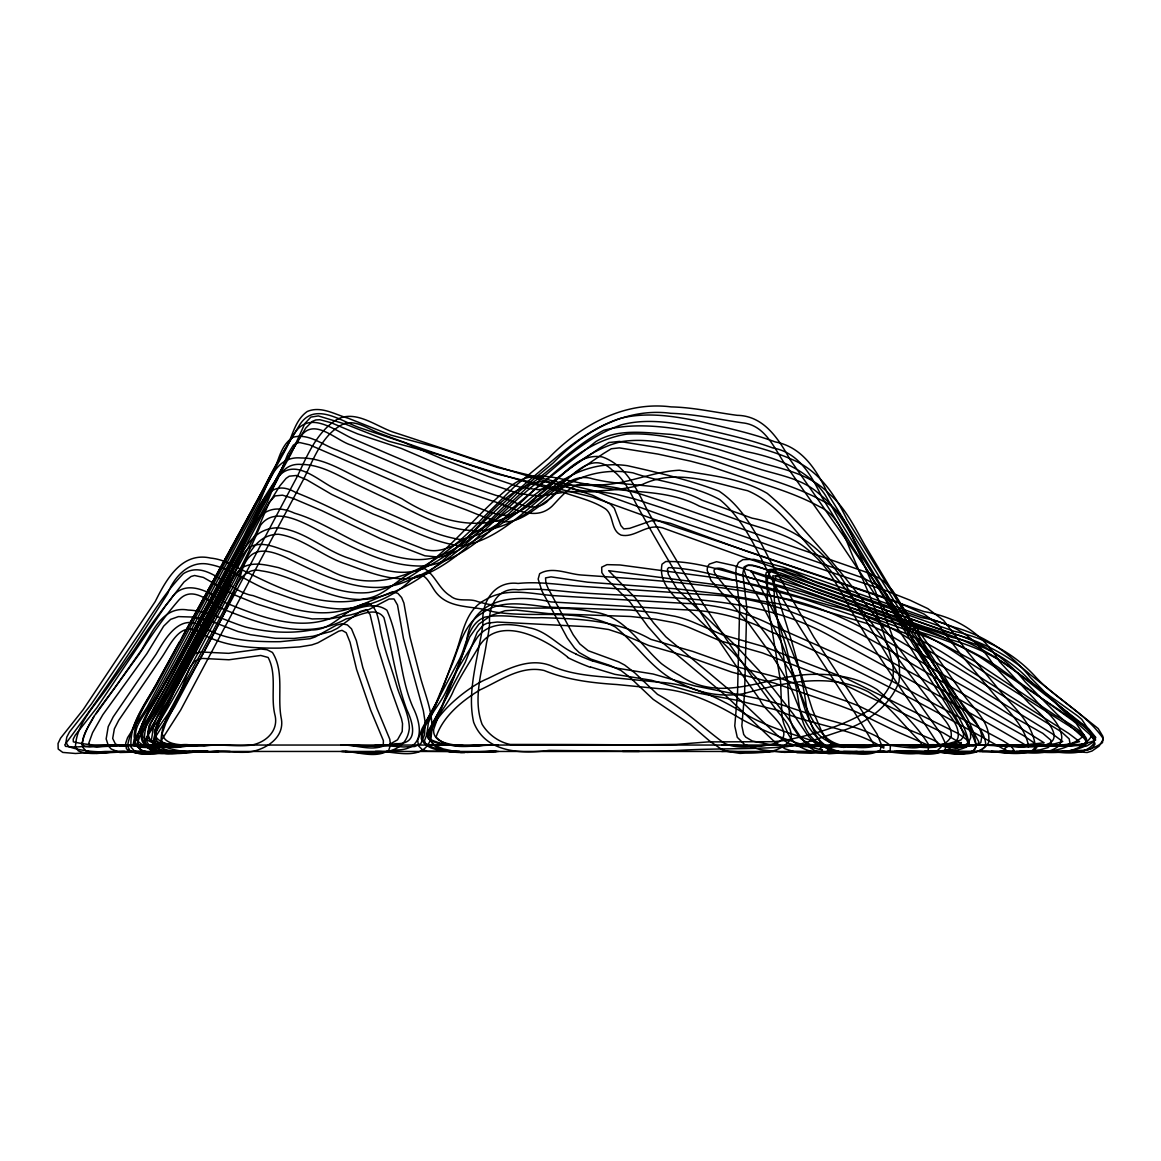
<?xml version="1.0" encoding="UTF-8"?>
<svg xmlns="http://www.w3.org/2000/svg" width="1161" height="1161" viewBox="0 0 1161 1161"><rect width="100%" height="100%" fill="white"/><g stroke="black" fill="none" stroke-linecap="round" stroke-linejoin="round"><path stroke-width="1.5" d="M182.437 636.765L266.217 483.818C276.521 463.5 287.986 443.836 299.944 424.462C314.907 401.372 341.61 421.501 360.215 427.93L404.13 442.544L445.708 460.351L488.897 476.692L520.505 487.301L538.341 489.695L568.6 485.153L599.453 485.516A190.941 190.723 -3.9 0 1 618.116 488.128L637.549 493.077L663.41 501.494L865.467 571.923L877.963 577.452L883.579 581.168L892.722 590.746L909.687 618.131L960.466 690.432C970.828 706.788 991.683 721.271 988.562 742.793C974.427 762.313 944.691 749.977 924.258 751.457M188.648 639.667L287.26 458.871L305.764 428.032L312.265 421.443L315.763 419.963L319.914 419.716L331.074 422.691L357.69 433.924L401.445 448.494L442.878 466.229L486.299 482.657L518.604 493.498L538.53 496.124L569.412 491.538L598.757 491.916A183.119 182.916 -4.1 0 1 616.636 494.412L635.328 499.172L660.914 507.502L862.841 577.888L878.921 586.058L886.83 594.374L903.592 621.483L954.487 693.944L975.182 720.691L980.029 729.224L981.887 736.016L980.798 742.605L976.996 745.246L973.208 746.131L930.861 745.043M179.447 641.917L158.418 680.07C147.65 701.142 128.915 722.447 131.062 747.191L134.371 750.906C149.914 756.943 166.879 750.935 183.003 751.457M167.605 677.879C155.951 699.633 141.105 720.807 134.531 744.593L135.198 745.899C149.261 750.209 164.412 744.419 178.896 745.043M94.056 716.206C89.484 726.046 80.53 735.856 82.895 747.365L85.885 750.935L96.581 753.344L131.701 751.457M96.116 713.754L140.249 652.627C152.207 634.269 164.688 616.215 179.157 599.715C194.497 583.359 212.84 606.492 228.253 611.136C265.027 625.721 308.899 639.943 346.123 618.871C357.559 616.883 375.264 605.302 383.914 617.608C391.837 648.012 395.683 679.707 406.698 709.415C413.461 723.593 419.121 744.752 395.727 743.635C377.673 747.103 359.315 745.347 341.087 745.043M194.424 745.26C183.293 745.173 171.088 749.527 160.479 745.391L161.539 740.036L180.652 710.097L303.558 479.261C313.905 458.784 322.381 433.155 345.02 423.243C356.732 420.645 367.413 428.293 377.746 432.589C438.655 455.431 500.87 475.473 563.724 492.496C577.83 497.459 592.894 500.681 605.578 508.924C614.198 515.586 610.41 530.301 621.091 535.105C630.467 537.209 638.739 531.07 647.345 528.473A25.281 25.266 -74.5 0 1 662.481 527.849L744.332 557.324L921.631 617.623C954.066 623.413 976.546 637.462 993.932 665.645L1029.212 703.421C1077.408 745.594 1048.789 750.645 1000.884 745.043M194.845 751.675C181.464 751.414 165.442 757.944 153.934 748.801L153.165 743.287L155.066 737.612L174.484 707.136L297.245 476.503C306.707 456.853 315.153 435.419 333.251 421.907C352.842 407.148 374.568 425.768 393.492 432.211C450.831 450.7 507.401 471.714 565.929 486.401L592.908 495.399L610.294 504.077L614.3 508.199L620.888 525.643L623.776 528.908L629.596 528.371L651.263 520.839L657.707 520.563L670.565 523.364L746.857 551.315L924.069 611.586C956.983 617.362 981.945 632.905 999.49 661.61L1034.625 699.241C1044.436 710.909 1060.037 720.647 1061.778 736.988A12.96 12.8 90 0 1 1057.294 747.162C1040.648 758.089 1019.373 750.209 1000.797 751.457M200.897 745.26C189.141 743.345 166.763 754.273 161.147 739.731C161.495 726.684 167.779 714.726 174.484 703.871C195.396 667.198 217.223 630.684 234.043 591.921C237.599 579.934 247.133 567.134 261.269 570.835C298.479 576.016 330.929 603.938 369.938 598.858C404.608 592.676 433.401 570.356 458.102 546.454C484.035 523.8 503.511 488.171 540.083 481.786C557.338 481.51 572.881 491.93 590.296 490.987C607.827 490.871 625.576 489.289 642.483 484.427C676.558 468.217 713.362 482.86 747.524 490.682C778.276 503.54 796.533 534.162 819.173 557.251C862.115 606.608 898.411 661.16 938.886 712.419C943.98 719.588 952.194 726.771 951.236 736.379C941.063 755.027 913.78 742.561 896.872 745.043M179.041 751.457C162.801 750.732 145.183 758.177 129.901 750.601L127.507 745.899C132.514 720.212 149.479 698.051 161.408 674.933L284.793 451.078C292.311 437.973 294.197 420.616 307.302 411.458C321.162 405.595 335.079 414.666 348.3 418.265L391.054 435.172L439.613 448.146L497.561 467.462L594.592 490.958L675.949 520.273L885.262 590.412L909.963 600.164L927.857 608.64L943.617 620.409L967.055 651.205L995.514 685.454C1010.114 704.379 1033.348 721.982 1035.322 747.074L1032.26 750.891C1016.238 756.696 998.852 750.877 982.279 751.457M863.581 745.043L829.273 747.321L818.824 745.318L814.717 742.909L807.592 735.348L793.993 715.016L758.902 670.289L737.104 647.083L677.095 589.164L668.315 574.274L667.415 569.151L668.591 567.613C698.356 568.629 727.366 578.86 756.203 585.971L800.495 597.944L887.497 626.896C916.305 635.967 942.543 650.929 966.779 668.751L1068.584 733.36L1079.527 741.603L1071.501 743.882L1057.076 745.464L1016.296 745.043M878.514 745.043L843.394 747.379L833.395 745.362L826.661 739.775L821.48 730.937L812.41 709.69L801.134 674.193L785.083 633.645L762.051 589.933L751.283 570.878L750.688 571.691C807.824 591.471 865.003 613.066 922.342 632.847C951.599 641.235 979.666 653.367 1004.25 671.537L1072.982 720.749L1076.232 723.477L1084.069 735.232C1067.365 752.618 1040.662 743.78 1019.474 745.043M863.74 751.457L828.939 753.75L815.864 751.182L810.378 747.974L801.874 739.006L788.275 718.659L757.683 679.098L732.04 651.481L700.068 620.743C685.57 604.692 657.068 589.004 662.031 564.173L665.761 561.532C697.151 560.734 727.773 572.721 758.133 579.803L802.643 591.834L889.979 620.888C919.294 630.162 946.055 645.298 970.727 663.453L1078.264 731.778L1085.999 738.846L1086.812 742.996L1084.505 746.378C1063.186 755.593 1038.776 750.804 1016.238 751.457M878.674 751.457L850.157 753.707L836.268 753.083L830.144 751.138L820.972 743.591L815.037 733.491L805.792 711.838L794.458 676.181L781.135 641.786L758.539 597.784L746.828 578.323L743.911 569.456L746.886 565.378L752.473 565.189L758.249 566.612L793.863 580.515L924.882 626.853C954.748 635.415 983.367 647.896 1008.474 666.385L1077.655 715.931L1081.762 719.37L1092.254 735.087C1076.929 759.715 1043.521 750.862 1019.416 751.457M466.838 752.415L493.048 751.457M124.503 745.043L89.47 746.987L84.869 746.508L81.792 744.651C86.277 722.069 103.518 703.856 116.506 685.324L141.352 650.16C152.178 632.701 162.511 605.331 188.126 610.047C208.661 610.846 226.584 621.353 245.813 627.071C267.277 632.324 289.786 633.993 311.612 629.988C334.789 630.234 347.183 605.113 368.632 603.212C376.57 607.421 377.833 617.159 379.662 625.082C382.796 646.024 390.952 665.717 396.772 685.977C400.893 700.039 409.049 713.246 409.354 728.208C405.857 759.483 367.486 752.967 345.281 751.457M182.872 745.043C168.185 744.506 153.005 749.614 138.652 745.594L137.52 744.332C138.377 721.75 154.355 702.492 164.601 683.031L291.106 453.835L304.85 423.518L310.872 417.104L318.288 415.914L345.731 424.244L388.688 441.238L437.363 454.241L495.457 473.601L592.154 496.995L673.482 526.296L894.913 601.021L924.04 614.067L938.306 624.705L961.279 654.964L989.811 689.315C1003.67 706.643 1023.073 722.606 1028.37 744.752L1025.25 746.494L1020.301 746.973L982.409 745.043M124.633 751.457C109.294 750.891 93.098 756.711 78.353 750.891L75.436 747.147C76.191 722.65 96.9 703.827 109.744 684.279L134.749 649.043C145.807 631.932 157.519 615.315 170.493 599.613C184.033 577.22 209.27 591.602 225.19 602.617C259.933 616.767 301.41 633.282 337.778 615.359C352.886 610.671 372.26 599.686 386.918 610.222C400.53 640.582 399.384 676.413 412.982 707.339C422.372 726.278 424.447 749.759 396.728 749.991C378.326 753.504 359.62 751.82 341.044 751.457M773.371 745.043C756.972 744.782 739.412 750.746 723.913 743.025C701.854 726.728 682.058 707.383 657.474 694.351L634.994 673.046L624.691 665.064L618.697 661.901L588.148 650.697L579.76 643.905L573.171 634.762L548.152 588.395L545.917 583.04L545.539 577.902L551.011 576.872L587.568 582.183L678.169 588.99L723.201 594.345L767.813 602.124C812.598 608.001 853.059 629.117 891.619 651.466C942.108 682.378 994.121 711.475 1044.145 742.808L1019.402 745.391L979.274 745.043M773.502 751.457L739.992 753.402L726.699 751.298L720.575 748.656L709.719 741.081L690.229 724.304L653.208 699.372L630.278 677.69L620.946 670.463L609.859 665.413L590.746 659.056L579.179 652.555L574.579 648.099L567.25 637.94L541.926 591.007L538.167 579.078L539.647 573.694C552.418 566.118 567.758 574.056 581.385 575C644.181 579.47 707.296 583.286 769.148 595.825C814.761 601.862 856.005 623.239 895.276 646.024L933.618 669.375L972.845 691.506L1010.868 715.423L1042.839 733.36L1050.763 740.108L1051.227 744.491L1048.165 747.51L1040.111 749.846L1019.721 751.82L979.231 751.457M131.585 745.043L96.871 746.915L89.876 745.565L88.846 743.04L92.59 732.635L102.778 714.799L146.823 653.716L163.672 626.142L170.623 619.364L178.446 616.607L192.595 617.057L208.414 620.177L237.932 631.511L250.341 634.661L275.346 638.303L294.096 638.434L312.817 636.301L331.175 631.41L337.416 628.304L360.331 611.47L366.426 609.656L370.069 614.459L377.659 646.866L390.502 687.936L401.445 718.615L402.533 723.651L402.199 731.459L397.512 739.818L388.209 745.173L378.37 746.508L345.368 745.043M838.01 745.043L810.755 746.828L798.55 746.407L788.275 743.156L779.089 736.945L729.079 689.707L665.819 636.794L653.658 622.993L635.082 597.668L608.654 570.675L740.921 587.945L784.967 599.032L866.062 623.225L883.1 631.192L949.567 670.55L1051.881 733.52L1062.707 741.56L1054.449 743.867L1040.038 745.464L999.49 745.043M838.126 751.457L811.046 753.242L797.418 752.763L784.996 748.816L774.547 741.777L724.333 694.365L660.856 641.249L648.056 626.737L629.683 601.674L604.91 577.177L601.848 572.634L601.688 567.178L606.971 564.638L620.047 564.972L735.813 580.485L768.002 587.713L830.855 605.752C860.823 612.573 889.036 624.85 914.36 642.28L953.384 665.195L1061.444 731.865L1069.194 738.918L1069.949 743.113L1067.54 746.436C1046.177 755.405 1022.014 750.964 999.447 751.457M174.121 745.043C160.537 744.201 145.981 749.832 132.964 745.377L134.037 740.05L153.281 710.184L277.319 479.914L287.739 454.285L293.312 445.214L296.244 443.168L299.64 442.53L309.479 444.808L418.802 492.148L462.136 508.358C477.04 513.684 491.553 521.899 507.792 521.797C524.917 519.765 537.195 506.356 551.402 497.938C572.329 475.705 603.401 467.796 633.021 472.861C661.625 482.642 693.335 484.993 719.864 499.68C740.297 516.616 752.299 540.91 764.04 564.144C795.604 627.39 839.185 684.25 874.204 745.072L873.914 746.204C859.691 750.18 844.41 744.448 829.781 745.043M207.863 745.043L163.643 746.857L155.182 745.377L153.281 743.969L151.481 739.586L153.949 724.116L157.881 714.595L174.077 686.282L256.218 532.797L269.367 502.089L275.113 495.921L282.457 495.166L292.746 498.272L321.466 510.463L380.793 538.878L424.955 555.8L438.423 557.077L445.04 555.916L457.536 550.749L480.378 536.803A352.639 352.349 -43 0 0 496.966 526.688A376.12 375.845 -43.8 0 0 507.792 519.46M174.237 751.457C158.564 750.195 140.176 758.801 126.418 748.787L125.678 743.258L127.594 737.598L147.142 707.18L270.992 477.215C278.437 464.008 279.279 445.664 293.283 437.175C309.16 433.053 322.831 445.258 337.082 450.105L421.603 486.27L463.776 502.045C478.085 506.893 491.785 515.136 507.27 515.339C520.897 513.67 530.722 503.003 542.027 496.284C565.059 474.544 595.143 460.844 627.433 465.706C658.2 472.556 689.518 480.015 719.007 491.103C743.795 507.662 757.233 535.555 770.396 561.3L813.861 637.128L877.034 734.057L881.518 745.028L880.125 750.296C864.742 758.859 846.267 750.528 829.622 751.457M201.724 751.457C184.468 748.642 144.791 765.244 144.515 736.03C145.981 716.206 158.883 700.272 167.91 683.379L249.934 530.098C258.061 510.361 266.479 475.879 295.431 492.337C315.531 500.246 334.949 509.65 354.163 519.504C375.83 530.098 398.194 539.096 420.659 547.818C441.209 557.178 460.032 541.563 476.605 531.404A346.413 346.167 -44.5 0 0 492.99 521.434L498.33 517.937A383.29 383.043 -45.5 0 0 513.873 506.965L548.123 478.143C570.617 458.014 596.173 438.843 626.795 434.127C658.272 432.269 689.199 441.514 719.283 449.699L763.517 463.515C786.577 469.828 811.249 475.371 828.562 493.222C844.758 507.067 854.264 526.296 864.495 544.553L909.484 619.785L965.676 720.865L970.48 732.489L970.698 737.743L968.651 742.184L964.951 745.347L955.3 748.86L932.805 752.038L891.329 751.457M207.964 751.457C190.984 750.079 154.195 763.532 154.486 735.972C156.691 716.352 169.39 700.547 178.591 683.771L219.777 607.667C227.005 594.635 229.53 578.381 241.285 568.309C252.503 560.923 266.377 565.073 278.451 567.613C307.941 577.22 336.646 595.825 368.864 592.516C429.12 581.313 463.195 525.469 507.241 489.158C532.899 465.053 561.358 481.307 590.427 484.558C621.28 487.489 649.289 471.7 679.345 470.234C709.008 475.168 740.921 477.969 767.305 493.41C788.435 511.203 806.344 532.551 824.557 553.26C867.543 602.661 903.882 657.242 944.386 708.558C950.772 716.961 959.755 726.031 958.057 737.525C948.653 761.761 916.493 749.977 896.785 751.457M885.146 745.043C863.015 746.044 834.875 752.705 820.246 730.661C803.992 712.143 801.032 686.34 786.897 666.429A386.381 385.307 -64.4 0 0 776.898 650.334C760.092 622.136 734.884 600.368 715.539 574.39C710.053 566.437 720.792 567.584 725.248 569.761C780.656 587.553 836.37 604.402 890.995 624.574L922.211 635.27A220.024 216.207 -59.9 0 1 940.047 642.73L973.948 661.03L1055.218 715.307C1115.895 749.411 1077.539 747.307 1034.698 745.043M885.262 751.457C862.667 752.328 835.078 758.873 818.418 738.773C803.325 724.406 798.202 703.914 789.741 685.643A378.762 377.427 -74.4 0 0 774.169 658.984M190.114 745.043C176.864 741.589 137.941 758.641 141.497 732.91C142.861 722.403 148.042 712.999 153.484 704.088C193.35 635.502 228.993 564.536 267.814 495.37C277.784 475.139 288.77 455.46 300.772 436.376C314.239 417.06 335.848 440.44 351.188 445.127L444.01 484.921L493.44 501.363C511.87 506.922 534.553 522.406 551.954 506.312C562.519 495.515 573.984 479.508 591.428 485.167C627.143 494.209 665.717 488.041 699.314 506.123L749.556 524.162C771.572 531.128 795.314 536.6 812.12 553.695C827.982 567.076 837.328 585.768 847.443 603.444C874.204 653.004 908.482 698.356 938.799 745.304L938.567 746.291C924.258 749.933 909.048 744.506 894.391 745.043M190.215 751.457C172.481 749.817 136.519 763.662 134.168 736.48C135.024 716.569 148.405 700.722 157.432 683.902L261.544 492.525C271.659 472.019 282.805 452.079 294.981 432.748C310.335 409.456 336.4 431.66 354.236 439.337L446.898 479.072L495.849 495.326C512.088 499.23 531.607 515.15 547.136 501.61C558.746 488.534 573.2 472.803 592.705 478.84C628.914 487.823 667.923 481.902 701.984 500.173L752.096 518.169C799.407 527.152 834.106 556.932 853.712 600.397L899.224 675.397L941.063 734.158L946.128 744.927L944.996 750.209C929.569 758.859 910.964 750.485 894.231 751.457M857.094 745.043L821.799 746.813L811.22 745.217L800.321 738.323L792.861 727.294L789.64 718.18L787.593 680.883L774.402 601.325L773.966 582.749L776.259 575.638L780.714 575.116L785.605 576.364L819.477 590.398L951.483 637.258C981.495 643.731 1008.836 657.823 1029.778 680.535L1086.841 729.181L1094.562 737.133L1095.607 740.05C1074.622 749.251 1050.095 744.52 1027.688 745.043M857.21 751.457C832.408 753.474 797.694 759.12 786.389 729.877A43.842 43.668 89.9 0 1 781.817 713.376L780.569 681.594L767.363 601.848L767.465 577.96L768.843 573.911L771.688 570.472C789.248 564.348 805.618 580.152 822.162 584.462L953.994 631.25C984.891 637.97 1013.045 652.569 1034.683 675.891C1055.146 698.661 1085.52 712.898 1102.95 738.236L1102.486 742.634C1081.559 757.843 1052.098 750.195 1027.63 751.457M469.9 745.783L495.82 745.043M470.002 752.197L495.863 751.457M1054.986 745.043L1080.688 744.52L1087.306 743.084L1084.243 738.498L1056.713 713.928L1025.134 681.826C1006.181 658.214 980.914 641.206 951.643 633.195L781.106 573.302L752.691 565.668L748.482 565.291L744.201 566.728L742.808 573.49L746.741 607.377L744.607 693.146L741.85 725.756L743.679 734.434L745.768 737.148L752.284 740.979L772.529 745.072L784.444 745.942L819.216 745.043M1055.102 751.457L1087.088 750.151L1092.08 748.308L1095.041 744.085L1093.444 739.02L1089.787 734.434L1061.952 709.56L1030.446 677.545C1010.796 653.15 984.528 635.618 954.298 627.23L783.298 567.192L753.866 559.326L742.909 559.631L738.425 562.592L736.19 567.555L735.726 573.447L739.659 607.45L737.54 692.957L734.768 725.959L737.264 737.308L744.738 744.694L760.223 749.658L784.314 752.357L819.274 751.457M159.637 745.043L121.034 746.146L115.389 743.998L112.69 738.425L114.373 728.818L118.741 720.284L161.495 657.837C170.174 645.284 180.318 619.974 199.605 632.44C218.268 643.774 240.066 647.214 261.559 647.882A324.558 324.558 0 0 0 280.367 648.085L299.538 646.909L311.743 644.935L317.795 642.875L338.722 631.207L342.045 630.365L346.21 632.716L350.056 642.265L356.572 669.36L370.62 710.039L383.377 740.616L383.275 746.088C370.403 750.935 356.006 744.927 342.669 745.043M159.739 751.457L119.96 752.502L111.282 749.063L108.539 746.175L106.159 738.918L108.22 726.655L113.197 716.918L156.082 654.253C165.501 638.1 180.144 612.471 202.275 626.577C220.198 637.549 241.154 640.843 261.835 641.467A317.534 317.534 0 0 0 280.236 641.67L310.06 638.71L315.197 636.968L336.429 625.155L341.885 623.776L347.342 624.879L351.507 628.841L356.34 640.567L362.798 667.459L376.759 707.876L389.777 739.223L390.488 745.043L388.688 750.412C374.785 758.989 357.544 751.327 342.437 751.457M884.116 745.043C861.97 745.333 835.209 752.052 817.954 733.781C810.088 726.162 807.635 715.118 806.184 704.669C801.148 669.679 790.119 635.865 779.437 602.298L772.965 581.284L772.892 575.711L779.147 576.712L813.716 591.08L945.127 638.202C974.776 645.647 1002.523 658.78 1025.424 679.316L1088.873 729.006L1095.766 737.453L1093.88 741.734L1086.522 746.073L1072.953 745.043L105.1 745.043L75.276 747.06L65.567 746.378L64.798 744.811C101.283 696.223 135.227 645.037 167.706 593.474C174.44 576.364 189.548 559.776 209.706 564.435C234.188 569.18 253.983 586.639 277.914 593.619C298.13 600.861 318.956 608.408 340.652 608.915C365.352 608.045 389.878 599.149 408.251 582.372C422.198 567.932 426.392 577.685 434.141 589.832C447.391 610.135 471.961 604.794 491.945 611.47C532.783 619.219 577.162 606.695 615.272 626.984C638.347 645.531 653.991 673.38 682.987 684.38C701.302 693.973 722.36 696.876 742.706 693.886C783.08 682.915 828.49 671.769 868.138 691.738C887.889 703.943 901.792 723.245 918.017 739.47C934.649 756.029 885.001 742.489 879.632 745.043M884.203 751.457C861.535 751.951 835.528 757.785 816.531 741.618C799.334 728.702 800.089 705.714 795.967 686.717L785.634 645.095L766.042 582.503L766.028 572.968L769.714 569.456L775.359 569.137L781.382 570.602L816.401 585.129L947.666 632.194C978.07 639.856 1006.485 653.44 1029.996 674.41L1098.175 728.542L1102.906 736.422L1102.79 740.21L1099.119 746.102L1091.935 751.065L1087.117 752.502L1072.837 751.457L105.216 751.457L75.494 753.489L62.752 752.415L58.181 749.034L58.05 743.475L60.59 738.149L83.128 709.734L155.255 601.5C166.081 579.89 181.493 551.533 210.518 558.064A52.521 52.506 0 0 1 227.687 562.809M204.292 745.043L169.085 746.407L159.202 745.173L152.991 742.242L149.348 738.352L147.839 733.128L148.927 725.973L168.026 692.507L264.389 510.738L279.786 485.98L286.085 478.376L289.278 476.199L296.389 475.488L306.852 479.87L331.654 494.383L373.029 514.033C401.938 524.975 429.657 541.94 460.511 545.96C491.625 541.679 515.948 519.243 539.081 499.781L575.188 472.832L603.517 453.53L611.31 448.756L619.321 447.885L657.837 454.067L690.476 461.135L709.531 466.2L753.445 480.973C776.085 487.983 798.739 495.37 819.637 506.733C838.895 515.6 844.613 537.108 852.261 554.943L869.357 594.78C878.674 617.768 886.931 641.278 892.809 665.369C896.481 684.279 881.228 699.749 867.993 710.851C842.552 726.235 813.135 734.753 784.154 740.529A204.133 203.973 41.4 0 1 772.428 741.705L708.312 741.894L676.384 744.39L622.615 745.043M204.38 751.457C183.757 750.659 146.954 761.892 140.902 733.505C140.67 721.17 149.305 711.171 155.095 700.983C185.818 646.677 213.929 590.891 243.825 536.106C253.62 515.89 264.171 495.965 277.421 477.766C294.183 456.404 317.882 480.61 334.992 488.737L376.149 508.286C403.97 518.894 430.716 534.902 460.235 539.517C489.695 534.931 512.509 513.278 534.582 494.862L570.849 467.796L599.497 448.262L608.886 442.544L619.408 441.412L659.245 447.769L692.304 454.938L711.78 460.104L755.869 474.951C778.973 482.076 802.048 489.681 823.367 501.276C843.916 510.767 850.882 533.291 858.821 552.592L875.96 592.516C885.262 621.527 903.069 651.031 898.919 682.146C889.877 705.409 868.559 721.489 845.585 729.659C825.515 735.566 806.024 744.23 785.141 746.9C746.523 749.687 707.702 748.003 669.041 751.036L622.644 751.457M498.258 745.043C478.347 743.359 451.397 753.155 436.057 737.09C442.805 716.468 461.918 700.881 480.132 689.823C500.159 680.68 521.028 665.093 544.161 670.507C567.308 679.998 592.066 682.929 616.839 684.526L659.332 688.691C689.75 690.563 716.888 704.306 742.445 719.776C767.798 733.244 794.646 743.359 822.51 750.151L820 748.714L823.628 745.783L792.876 745.043M498.33 751.457L460.496 752.459M218.892 745.043L184.672 746.088A58.094 58.065 -79 0 1 169.39 744.056C160.436 743.316 149.653 735.508 156.924 725.93C185.716 679.388 209.386 629.872 235.886 582.009C244.971 563.012 252.605 534.539 278.437 534.249C303.123 537.877 322.7 556.612 346.384 564.173C370.925 572.895 398.542 585.086 424.462 574.884C448.799 564.565 468.623 546.671 486.865 527.994L519.156 497.605L553.013 468.826C573.49 451.034 595.375 433.764 621.353 424.839C646.227 418.207 672.596 422.444 697.398 427.524C722.708 433.633 748.294 438.887 772.776 447.943C798.623 452.398 811.612 475.517 821.814 497.053L937.043 683.016C948.856 702.652 965.139 721.736 969.29 744.578L968.463 745.71C954.168 749.687 939.017 744.491 924.388 745.043M492.99 745.043L460.641 746.03M218.965 751.457L184.512 752.517L167.59 750.253L154.369 745.072L148.608 738.483L147.636 733.941L150.654 723.332L168.287 693.973L229.718 579.237C239.064 557.469 249.818 527.674 278.335 527.805C304.342 530.533 324.616 550.474 349.258 558.339C372.071 566.249 397.628 578.178 421.762 568.963C445.287 558.949 464.298 541.49 481.96 523.48L514.381 492.961L548.384 464.066C569.543 445.635 592.27 427.901 619.147 418.729C645.269 411.633 673.003 415.928 699.053 421.283C724.609 427.451 750.441 432.777 775.171 441.906C802.411 446.927 817.213 470.756 827.895 493.918L943.095 679.809C955.387 700.997 974.398 721.561 976.111 746.697L973.194 750.79L967.969 752.938L930.759 751.457M184.497 745.043L155.545 746.407L149.813 746.16L145.052 744.39C144.806 738.062 150.045 732.91 152.933 727.628C166.052 710.01 174.832 689.75 185.426 670.623C210.185 622.122 239.485 575.783 260.427 525.454C277.203 501.929 313.368 529.445 332.394 537.267C361.84 552.128 393.216 568.106 427.175 565.813C457.347 560.487 481.467 539.531 503.061 519.141L535.555 488.752C555.292 472.571 575.943 457.507 595.869 441.586C618.087 428.032 645.676 432.835 670.303 434.33C696.397 437.45 721.663 444.794 746.929 451.745C771.223 456.607 795.619 465.068 814.166 482.105A63.274 63.26 -85.9 0 1 825.427 495.384L840.927 522.842L956.504 709.037L973.992 732.852L978.81 741.821L977.881 744.317L974.689 745.217L941.353 745.043M208.254 745.043C186.936 744.041 160.682 751.602 142.832 736.959C141.395 726.699 150.756 718.441 155.124 709.893C193.306 642.802 228.107 573.737 265.303 506.065C273.923 490.45 277.566 462.513 301.004 464.415C321.67 464.4 339.259 476.242 357.24 484.761L398.6 504.411C424.433 517.85 451.934 532.478 482.004 530.49C509.592 527.776 532.696 510.709 552.157 492.191C569.296 480.262 590.194 448.48 612.282 470.132C623.326 478.288 629.755 490.653 635.546 502.757C672.814 570.893 714.378 636.634 759.889 699.59C763.677 711.33 795.169 729.572 779.51 741.531C761.297 749.6 740.921 744.535 721.75 745.043M230.226 751.457C207.268 751.675 182.799 755.085 161.234 745.377A11.857 11.857 0 0 1 155.806 732.504L159.826 720.734L172.075 696.136L183.583 665.355L190.941 655.863L195.904 653.193L201.274 652.003L228.63 653.338L260.949 648.999L267.117 649.768L272.429 652.438C284.808 672.016 276.797 697.326 281.455 719.312C284.169 736.814 268.031 747.844 253.011 751.341C238.977 754.171 224.494 749.745 210.228 751.835C187.806 750.267 165.094 754.49 142.948 751.182L138.522 747.611L137.883 742.097L139.784 736.437L158.941 706.077L240.878 552.926C250.065 527.428 261.428 497.953 294.575 513.191C319.536 520.462 341.16 535.729 364.975 545.888C387.455 555.06 413.185 564.42 437.436 556.787C461.004 548.21 480.291 531.68 498.171 514.584L530.751 484.122C555.089 466.243 577.032 444.329 603.778 430.281C634.327 422.183 666.733 426.653 697.355 432.342C729.34 440.948 762.704 446.375 793.065 459.901C819.216 471.076 835.18 495.079 847.051 519.722L962.527 705.743C969.711 719.283 985.994 729.761 985.733 746.146L981.684 749.962L976.038 751.559L941.353 751.457M208.312 751.457C184.788 750.572 154.355 758.844 136.374 739.601C132.659 727.207 143.674 716.685 149.159 706.614C187.182 639.667 221.94 570.806 259.005 503.323C267.698 484.659 274.736 455.46 301.105 457.985C322.86 457.898 341.581 469.915 360.461 479.072L401.851 498.722C444.358 525.933 499.128 537.601 537.398 496.168C558.296 483.02 574.593 452.268 602.283 456.941C626.476 465.43 637.171 490.247 647.925 511.348C686.238 578.889 727.584 644.776 774.169 706.947C780.743 716.482 792.353 725.436 791.265 738.106C776.68 760.411 744.128 750.035 721.678 751.457M496.632 745.043C474.414 744.636 449.641 749.455 429.294 738.817L428.598 737.162C432.69 719.747 447.145 706.686 453.719 690.098C460.801 675.455 469.871 661.944 478.1 647.954C498.185 612.79 545.177 638.84 567.714 657.126M496.676 751.457C472.687 750.848 444.765 756.827 423.838 742.605L421.98 738.164C424.476 718.833 440.977 705.003 447.928 687.181C456.215 670.608 466.2 654.993 476.068 639.334C487.228 621.15 511.217 623.181 529.111 627.782C547.557 630.974 559.225 647.257 576.059 653.977M230.183 745.043C205.134 744.811 178.997 747.713 154.674 741.371L153.789 740.137C155.211 728.644 164.833 720.038 170.188 710.155C193.408 665.688 219.168 622.325 240.269 576.814C246.945 547.31 262.531 546.7 286.912 557.875C324.151 576.03 369.706 600.585 411.154 579.049C441.296 567.381 465.909 545.438 487.852 522.29L519.214 491.292L553.231 462.905C583.794 431.486 625.532 407.264 670.869 413.316C694.975 414.1 718.63 419.368 742.416 422.836C764.577 424.955 773.618 446.854 784.27 463.036L834.861 534.626L907.844 643.658L964.385 733.317L968.84 742.285L968.782 745.957C954.777 749.919 939.786 744.462 925.404 745.043M145.822 745.043C121.774 744.796 96.74 747.51 73.346 741.835L73.201 739.122L75.218 735.261L96.769 707.847L166.125 604.954L184.018 581.995L191.086 576.48L194.613 575.493L203.335 577.423L232.722 594.171L256.407 603.851L293.08 615.315L312.193 618.929L331.654 618.566L350.825 614.866L368.574 609.714L389.124 599.018L394.029 598.945L397.512 605.026L403.433 638.405L423.344 710.692L424.97 721.01L424.665 734.536L420.833 743.62L414.796 746.523L403.52 746.958L375.366 745.043M145.851 751.457C120.251 750.717 92.895 755.143 68.484 746.61L65.959 742.329L66.757 737.148L69.457 731.996L91.284 704.19L139.871 632.571C153.136 612.094 166.313 591.152 183.394 573.636C207.804 558.717 229.007 592.066 252.996 595.593C276.071 603.851 299.828 613.327 324.703 612.776C349.243 612.471 370.577 600.339 392.462 591.834L397.802 593.3L401.59 597.509L403.912 603.067L409.964 636.983L420.717 678.445C426.348 698.4 435.68 718.978 430.339 740.065C421.69 762.385 393.1 750.253 375.25 751.457M900.312 745.043L913.605 745.144M900.326 751.457L932.631 751.472L937.391 750.63L941.527 746.567L937.304 742.227L932.617 739.659L898.599 725.364L859.271 706.149L847.428 701.505L776.274 676.965L733.912 666.051L692.856 651.452L650.813 639.363C616.68 619.989 579.339 618.784 541.171 617.681C522.421 618.653 503.497 613.588 484.964 617.101C467.578 623.762 466.882 645.153 459.292 659.593L426.058 722.069L421.487 733.636L421.327 738.918C428.975 753.924 450.062 749.803 464.182 752.197M639.29 745.043C596.246 744.462 553.115 744.462 510.172 744.448C498.548 742.053 488.215 734.405 482.091 724.304C472.382 698.298 482.599 669.346 486.532 642.875A144.675 144.341 -89.8 0 0 489.623 623.617C488.157 605.81 498.069 586.624 518.517 589.846C537.325 587.916 556.046 590.702 574.739 592.342C662.496 599.279 757.712 592.284 836.326 639.551C900.268 675.383 965.647 709.124 1028.457 746.813L1029.197 745.304L991.233 745.043M639.276 751.457L549.066 750.398C521.434 754.04 485.545 752.85 473.644 722.229C467.665 695.657 475.241 667.981 479.914 641.641A139.944 139.552 -89.7 0 0 482.918 622.935C481.191 601.79 494.789 580.398 518.096 583.446C537.209 581.487 556.235 584.244 575.246 585.942L710.401 594.954C755.985 597.189 799.827 612.282 839.693 633.964L918.336 676.515L1023.538 735.595L1033.827 742.663L1036.7 747.699L1032.216 751.327L1026.861 752.183L991.189 751.457L1009.49 753.039L1014.032 750.383L1011.158 746.044L1003.293 740.95L893.143 681.768L853.567 661.335L772.181 625.271C745.159 611.6 715.655 604.141 685.382 603.415L551.431 595.506C529.372 593.271 505.311 587.51 485.051 599.961C465.634 609.917 462.804 633.108 456.258 651.611L441.311 691.883L428.322 722.998L426.9 734.057L428.394 738.599L434.649 745.13L443.27 748.932L458.58 752.212M903.04 745.043L934.155 744.68L932.341 746.479L933.212 747.35L895.741 731.154L856.528 711.998L839.258 705.438L774.329 683.103L731.938 672.19L690.795 657.561L648.694 645.458L619.829 633.18L608.553 629.494L590.818 626.882L497.256 622.035L487.112 623.225L483.237 625.068L477.2 632.31L465.256 662.307L431.95 724.928L429.41 730.342L427.93 737.569C436.478 746.958 452.616 743.708 464.284 745.768M459.596 745.043L428.888 744.941L425.811 743.94L424.462 740.762L428.104 731.299L441.891 706.164L469.77 636.867L478.811 624.183L490.813 615.635L505.05 610.715L515.992 610.062L548.384 613.574L630.597 616.491L655.326 619.19L673.438 622.528A103.677 102.879 -43.3 0 1 690.751 628.174L720.023 640.77L762.4 652.903L844.497 684.743L943.225 732.852L961.105 743.49L961.366 742.518L942.456 745.391L916.624 745.231M903.011 751.457C924.025 750.514 946.868 755.608 966.663 746.929L968.303 743.301L966.634 739.63L958.638 733.752L847.254 678.88L764.635 646.851L722.186 634.69L693.378 622.252A110.135 109.236 -41.7 0 0 675.034 616.317L656.299 612.834L631.091 610.076L548.805 607.159C526.847 604.91 502.466 598.771 482.86 612.718C464.197 623.399 459.596 645.501 452.282 663.961L435.81 703.581L422.14 728.469L417.742 740.239L418.352 745.71L422.183 749.527L427.466 751.254L459.567 751.457M891.387 745.043L926.144 745.841L948.624 743.548L960.858 740.036L963.586 736.553L963.456 733.534L959.334 723.666L903.229 622.746L858.313 547.6C847.632 528.124 837.096 507.807 819.158 493.875C803.165 479.261 781.324 475.604 761.297 469.61L717.121 455.823C686.224 447.856 654.122 436.812 621.904 441.543C595.1 447.769 572.939 464.98 552.796 482.903L518.386 511.841A394.813 394.566 -44.4 0 1 507.792 519.46M792.818 751.457L826.153 752.009L831.349 747.786C802.962 736.321 772.138 730.022 745.333 714.044C719.167 698.124 691.259 684.322 660.145 682.305L617.463 678.126C595.274 676.094 572.518 675.18 551.78 666.066C529.692 656.821 507.357 669.099 487.751 678.605C458.044 690.331 388.833 753.416 464.792 752.531M843.612 745.043L883.855 745.87L883.753 748.163C851.811 727.512 811.8 725.64 777.551 710.213L735.769 700.068L693.146 692.13L651.481 680.259L614.837 674.323L590.673 667.024M843.554 751.457L885.016 752.226L890.124 750.63L890.4 745.565C870.794 729.239 844.41 725.001 820.638 717.614L779.466 704.074L761.34 699.285L694.655 685.875L653.033 674.004L616.215 668.039L592.952 661.001M1034.611 751.457C1053.288 748.874 1080.499 760.455 1094.184 743.229C1093.894 725.407 1070.761 720.067 1059.296 710.068L977.939 655.733L943.24 637.012M925.244 751.457C941.44 750.688 959.044 758.046 974.268 750.543L976.343 745.783C968.637 720.778 950.54 699.764 937.261 677.24L865.38 567.337L790.075 459.567C778.567 438.843 763.836 415.769 737.148 415.319C715.147 412.445 693.378 407.366 671.116 406.901C624.067 400.835 580.427 425.434 548.616 458.145L514.425 486.677L482.874 517.864C445.447 558.818 387.353 600.817 330.522 570.733L289.553 551.939C276.986 548.282 263.141 540.46 250.166 546.816C237.628 556.395 235.886 573.418 228.644 586.537L167.619 701.273L152.265 725.291L147.012 736.727L146.983 742.097L149.987 746.291L154.689 748.656L166.11 750.528L184.541 751.457M991.378 745.043L1007.704 746.567L1004.686 748.352L1006.108 750.456C929.047 707.252 851.173 664.963 769.38 631.105C743.084 617.768 714.349 610.483 684.845 609.815L550.924 601.906C515.992 594.011 471.7 596.856 466.606 641.365C458.16 671.682 443.618 699.88 433.648 729.529C432.574 742.692 449.858 744.012 459.263 745.812M879.457 751.457C895.508 751.24 912.952 757.538 928.074 750.383L928.989 745.188C915.855 723.738 896.118 706.048 877.121 689.59C856.847 676.587 831.726 673.409 808.085 674.512C765.055 676.863 720.618 703.74 679.882 675.484A149.087 149.087 0 0 1 661.552 663.729C639.871 644.747 624.038 614.75 592.197 611.832C568.919 606.477 545.119 608.698 521.507 607.9C506.747 606.826 491.771 605.955 477.534 601.543C468.783 597.886 457.985 602.603 450.366 595.912C439.119 589.222 435.36 575.45 424.795 568.687C401.895 570.544 388.369 596.623 364.38 598.829C316.242 610.947 269.584 582.938 227.687 562.809M774.285 658.897L748.758 623.544L710.967 580.427L707.165 570.283L707.484 567.047L709.284 564.115L716.511 561.706L733.767 565.538L806.198 588.322L924.838 629.306A227.483 223.463 -59.3 0 1 943.24 637.012M592.894 661.16A227.498 220.982 27.3 0 1 575.972 654.136M590.543 667.386A233.666 227.121 26.6 0 1 567.526 657.489M162.235 733.346C164.891 749.135 192.349 743.606 204.089 745.812C219.777 743.679 235.727 747.016 251.211 745.159C266.058 742.518 279.337 730.458 274.751 714.189C270.455 695.613 277.232 674.57 268.133 657.474L260.732 655.443L228.935 659.782L202.087 658.403L194.874 661.044L189.287 668.359L178.01 698.646L165.718 723.361L162.235 733.346"/></g></svg>
